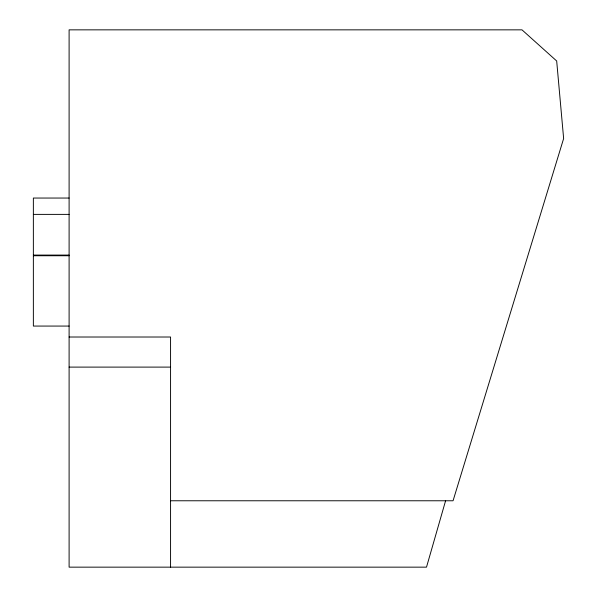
<?xml version="1.0" encoding="UTF-8"?>
<svg xmlns="http://www.w3.org/2000/svg" width="597" height="597" viewBox="0 0 597 597"><rect width="100%" height="100%" fill="white"/><g stroke="black" fill="none" stroke-linecap="round" stroke-linejoin="round"><path stroke-width="0.9" d="M445.586 500.771L426.504 567.15L69.103 567.15L69.103 29.85L521.994 29.85L556.68 60.984L563.635 138.526L453.056 500.771L170.57 500.771M69.103 198.047L33.365 198.047L33.365 326.066L69.103 326.066M33.365 214.383L69.103 214.383M33.365 255.083L69.103 255.083M33.365 255.74L69.103 255.74M69.103 337.014L170.57 337.014L170.57 567.15M69.103 367.103L170.57 367.103"/></g></svg>
